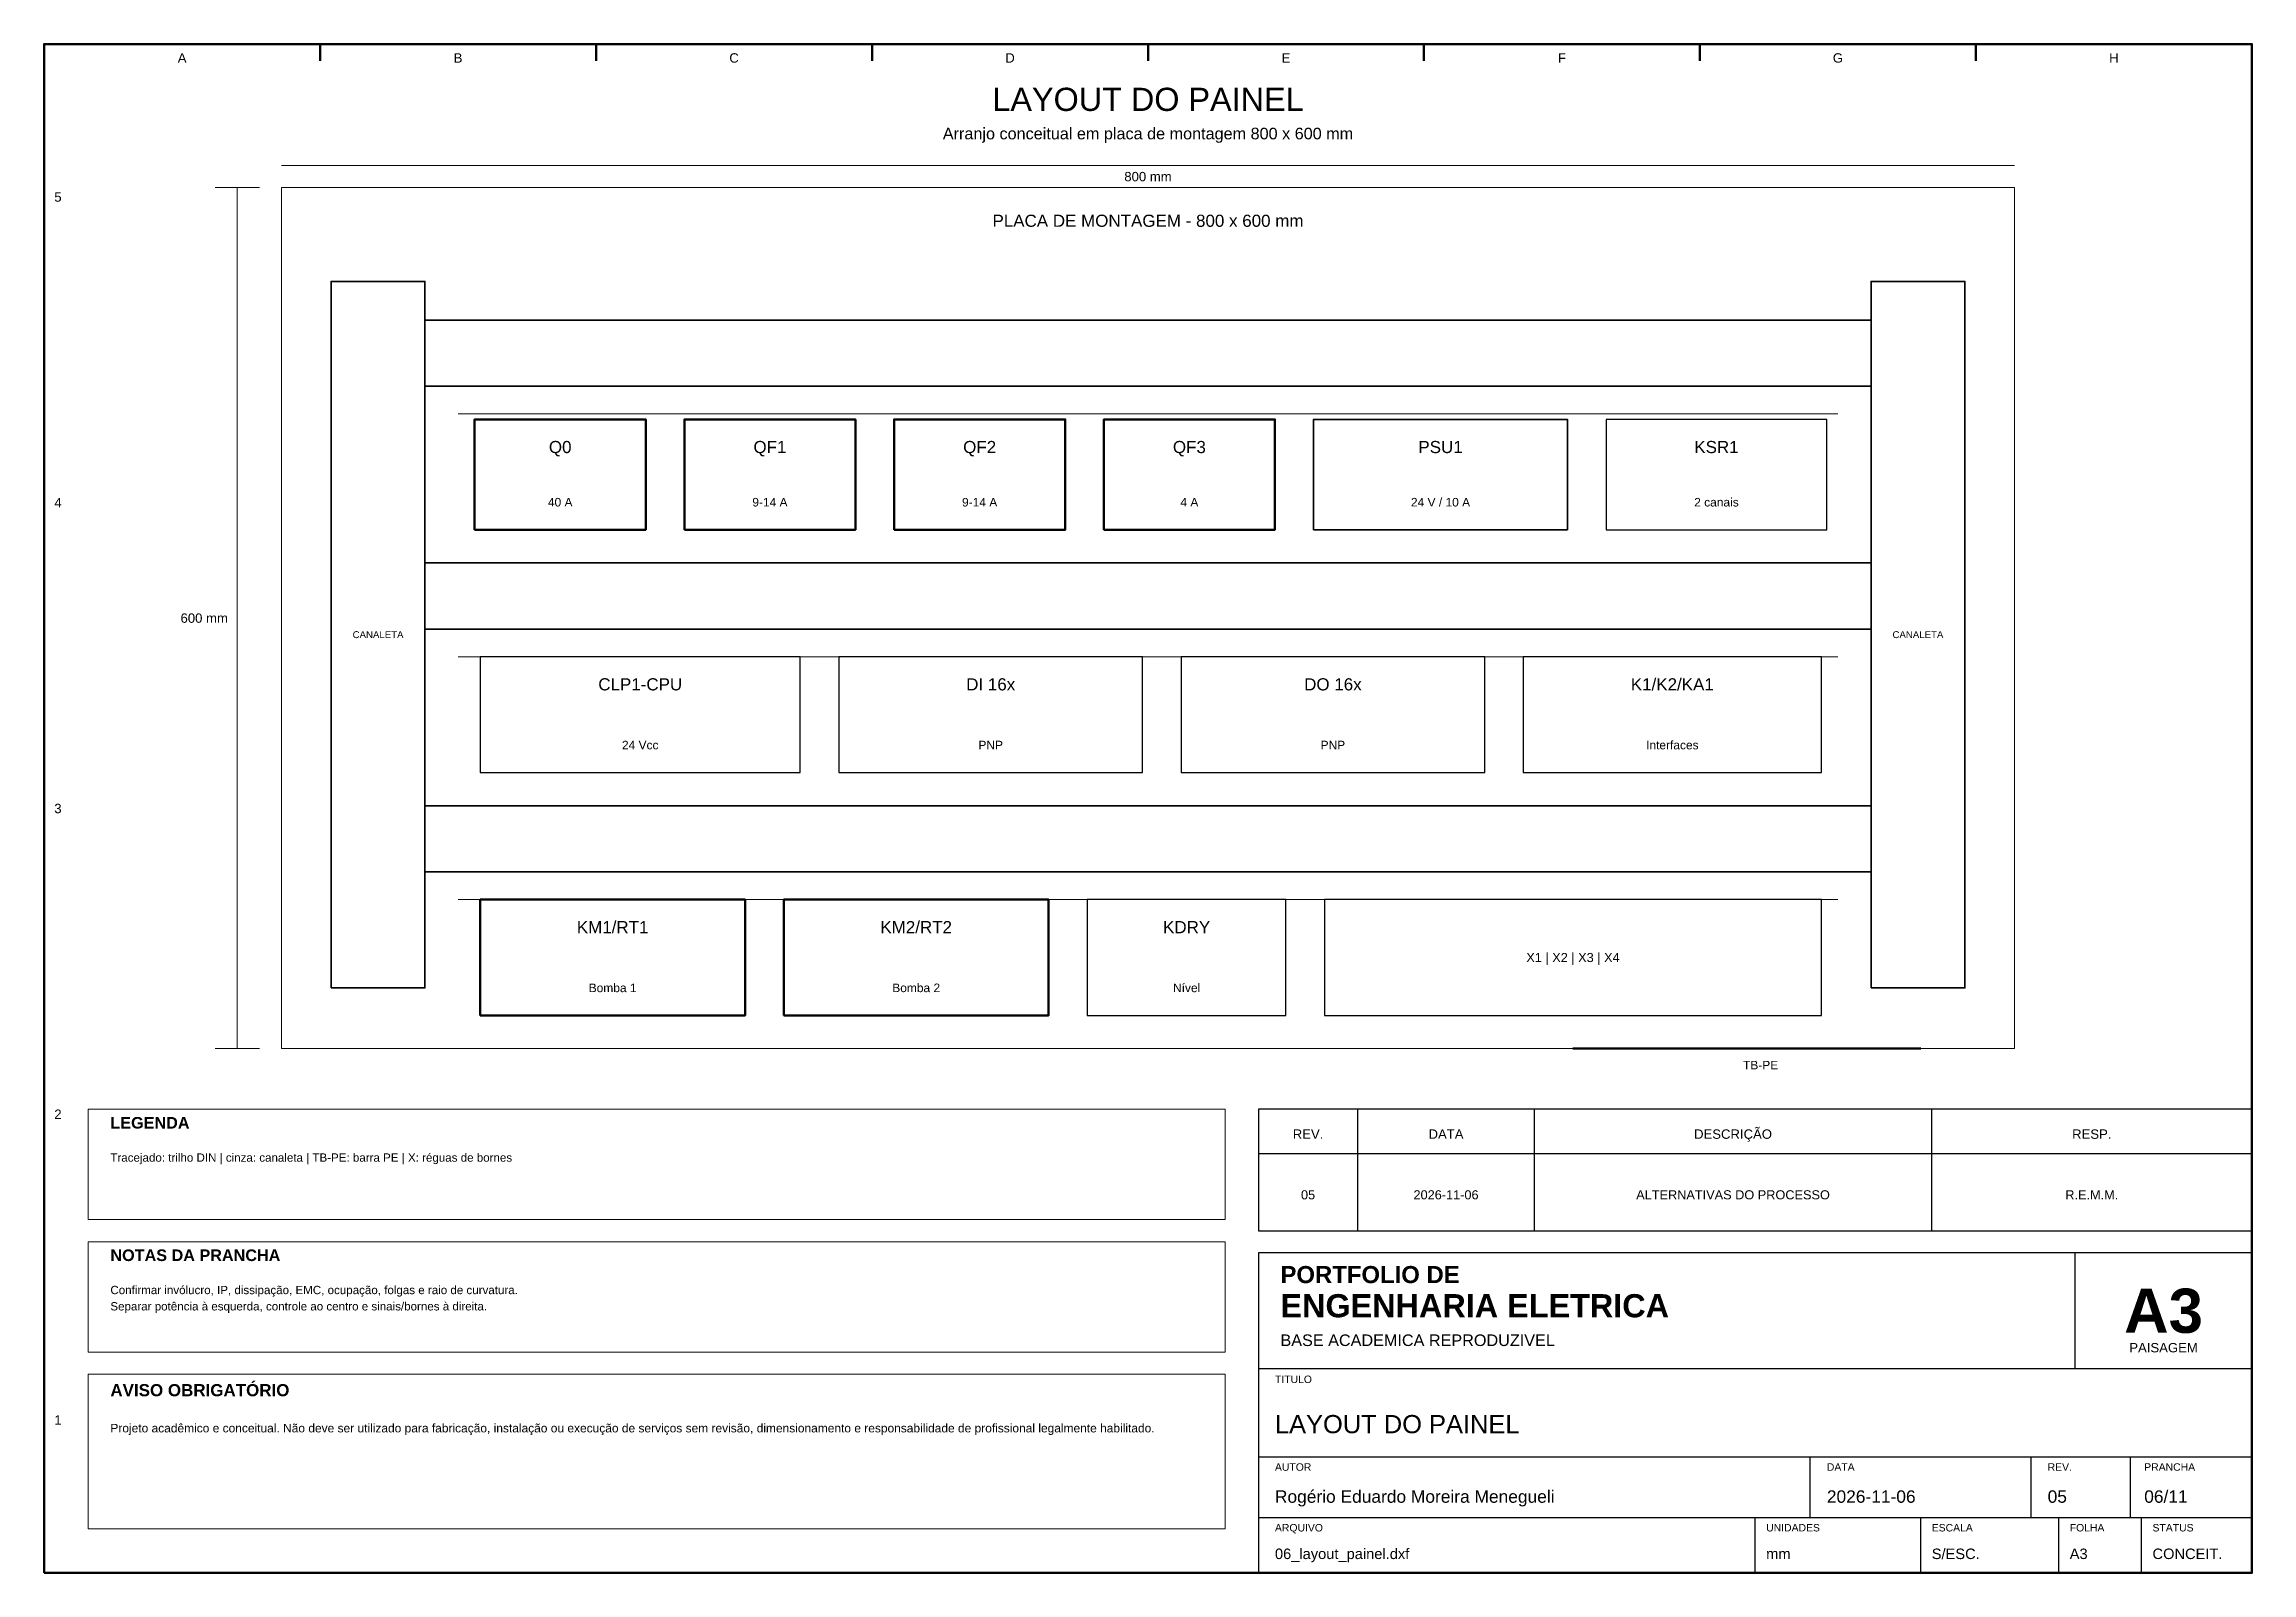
# Model space of a CAD drawing. Header units: millimetres. Extents: x 10 to 410, y 10 to 287.
import ezdxf
from ezdxf.enums import TextEntityAlignment as Align

# ---------------------------------------------------------------- set-up
doc = ezdxf.new("R2010")
doc.units = ezdxf.units.MM
for name, color, linetype, lineweight in [('00_MOLDURA', 7, 'CONTINUOUS', 50), ('01_CARIMBO', 7, 'CONTINUOUS', 25), ('02_TEXTO', 7, 'CONTINUOUS', 18), ('03_COTAS', 152, 'CONTINUOUS', 18), ('04_EQUIPAMENTOS', 32, 'CONTINUOUS', 35), ('05_POTENCIA', 12, 'CONTINUOUS', 50), ('06_COMANDO', 94, 'CONTINUOUS', 25), ('07_INSTRUMENTACAO', 202, 'CONTINUOUS', 25), ('09_BORNES', 145, 'CONTINUOUS', 25), ('10_ELETROCALHAS', 251, 'CONTINUOUS', 35), ('11_ARQUITETURA', 253, 'CONTINUOUS', 18), ('12_LEGENDA', 7, 'CONTINUOUS', 18), ('13_NOTAS', 7, 'CONTINUOUS', 18)]:
    doc.layers.add(name, color=color, linetype=linetype, lineweight=lineweight)
doc.styles.add('PORTFOLIO_TEXTO', font='arial.ttf')
doc.styles.add('PORTFOLIO_TITULO', font='arialbd.ttf', dxfattribs={"width": 0.92})

# ---------------------------------------------------------------- blocks, each defined once
blk = doc.blocks.new('CARIMBO_A3')
at = {"layer": '01_CARIMBO'}
for p, q in [((148, 37), (148, 58)), ((0, 37), (180, 37)), ((0, 21), (180, 21)), ((100, 10), (100, 21)), ((140, 10), (140, 21)), ((158, 10), (158, 21)), ((0, 10), (180, 10)), ((90, 0), (90, 10)), ((120, 0), (120, 10)), ((145, 0), (145, 10)), ((160, 0), (160, 10))]:
    blk.add_line(p, q, dxfattribs=at)
blk.add_lwpolyline([(0, 0), (180, 0), (180, 58), (0, 58)], close=True, dxfattribs=at)
at = {"layer": '01_CARIMBO', "style": 'PORTFOLIO_TEXTO'}
for s, p in [('TITULO', (3, 34.4)), ('AUTOR', (3, 18.5)), ('DATA', (103, 18.5)), ('REV.', (143, 18.5)), ('PRANCHA', (160.5, 18.5)), ('ARQUIVO', (3, 7.5)), ('UNIDADES', (92, 7.5)), ('ESCALA', (122, 7.5)), ('FOLHA', (147, 7.5)), ('STATUS', (162, 7.5))]:
    blk.add_text(s, height=1.35, dxfattribs=at).set_placement(p)
at = {"layer": '02_TEXTO'}
for s, height, style, p in [('PORTFOLIO DE', 3.1, 'PORTFOLIO_TITULO', (4, 52.5)), ('ENGENHARIA ELETRICA', 4.2, 'PORTFOLIO_TITULO', (4, 46.3)), ('BASE ACADEMICA REPRODUZIVEL', 2.1, 'PORTFOLIO_TEXTO', (4, 41.1))]:
    blk.add_text(s, height=height, dxfattribs=dict(at, style=style)).set_placement(p)
for s, height, style, p in [('A3', 8, 'PORTFOLIO_TITULO', (164, 47.5)), ('PAISAGEM', 1.7, 'PORTFOLIO_TEXTO', (164, 40.8))]:
    blk.add_text(s, height=height, dxfattribs=dict(at, style=style)).set_placement(p, align=Align.MIDDLE_CENTER)
at = {"layer": '02_TEXTO', "style": 'PORTFOLIO_TEXTO'}
for tag, p, height in [('TITULO', (3, 25.3), 3.3), ('AUTOR', (3, 12.7), 2.25), ('DATA', (103, 12.7), 2.25), ('REVISAO', (143, 12.7), 2.25), ('PRANCHA', (160.5, 12.7), 2.25), ('ARQUIVO', (3, 2.5), 1.9), ('UNIDADES', (92, 2.5), 1.9), ('ESCALA', (122, 2.5), 1.9), ('FOLHA', (147, 2.5), 1.9), ('STATUS', (162, 2.5), 1.9)]:
    blk.add_attdef(tag, p, '', height=height, dxfattribs=at)

msp = doc.modelspace()

# ---------------------------------------------------------------- linework, layer by layer
at = {"layer": '00_MOLDURA'}
for p, q in [((60, 287), (60, 284)), ((110, 287), (110, 284)), ((160, 287), (160, 284)), ((210, 287), (210, 284)), ((260, 287), (260, 284)), ((310, 287), (310, 284)), ((360, 287), (360, 284))]:
    msp.add_line(p, q, dxfattribs=at)
msp.add_lwpolyline([(10, 10), (410, 10), (410, 287), (10, 287)], close=True, dxfattribs=at)
at = {"layer": '01_CARIMBO'}
for p, q in [((248, 72), (248, 94)), ((280, 72), (280, 94)), ((352, 72), (352, 94)), ((230, 86), (410, 86))]:
    msp.add_line(p, q, dxfattribs=at)
msp.add_lwpolyline([(230, 72), (410, 72), (410, 94), (230, 94)], close=True, dxfattribs=at)
at = {"layer": '03_COTAS'}
for p, q in [((53, 265), (367, 265)), ((41, 261), (49, 261)), ((45, 105), (45, 261)), ((85, 220), (335, 220)), ((85, 176), (335, 176)), ((85, 132), (335, 132)), ((41, 105), (49, 105))]:
    msp.add_line(p, q, dxfattribs=at)
at = {"layer": '04_EQUIPAMENTOS'}
msp.add_lwpolyline([(240, 199), (286, 199), (286, 219), (240, 219)], close=True, dxfattribs=at)
at = {"layer": '05_POTENCIA'}
msp.add_line((287, 105), (350, 105), dxfattribs=at)
for points in [[(88, 199), (119, 199), (119, 219), (88, 219)], [(126, 199), (157, 199), (157, 219), (126, 219)], [(164, 199), (195, 199), (195, 219), (164, 219)], [(202, 199), (233, 199), (233, 219), (202, 219)], [(89, 111), (137, 111), (137, 132), (89, 132)], [(144, 111), (192, 111), (192, 132), (144, 132)]]:
    msp.add_lwpolyline(points, close=True, dxfattribs=at)
at = {"layer": '06_COMANDO'}
for points in [[(293, 199), (333, 199), (333, 219), (293, 219)], [(278, 155), (332, 155), (332, 176), (278, 176)], [(199, 111), (235, 111), (235, 132), (199, 132)]]:
    msp.add_lwpolyline(points, close=True, dxfattribs=at)
at = {"layer": '07_INSTRUMENTACAO'}
for points in [[(89, 155), (147, 155), (147, 176), (89, 176)], [(154, 155), (209, 155), (209, 176), (154, 176)], [(216, 155), (271, 155), (271, 176), (216, 176)]]:
    msp.add_lwpolyline(points, close=True, dxfattribs=at)
at = {"layer": '09_BORNES'}
msp.add_lwpolyline([(242, 111), (332, 111), (332, 132), (242, 132)], close=True, dxfattribs=at)
at = {"layer": '10_ELETROCALHAS'}
for points in [[(62, 116), (79, 116), (79, 244), (62, 244)], [(341, 116), (358, 116), (358, 244), (341, 244)], [(79, 225), (341, 225), (341, 237), (79, 237)], [(79, 181), (341, 181), (341, 193), (79, 193)], [(79, 137), (341, 137), (341, 149), (79, 149)]]:
    msp.add_lwpolyline(points, close=True, dxfattribs=at)
at = {"layer": '11_ARQUITETURA'}
msp.add_lwpolyline([(53, 105), (367, 105), (367, 261), (53, 261)], close=True, dxfattribs=at)
at = {"layer": '12_LEGENDA'}
msp.add_lwpolyline([(18, 74), (224, 74), (224, 94), (18, 94)], close=True, dxfattribs=at)
at = {"layer": '13_NOTAS'}
for points in [[(18, 50), (224, 50), (224, 70), (18, 70)], [(18, 18), (224, 18), (224, 46), (18, 46)]]:
    msp.add_lwpolyline(points, close=True, dxfattribs=at)

# ---------------------------------------------------------------- block references
at = {"layer": '01_CARIMBO'}
msp.add_blockref('CARIMBO_A3', (230, 10), dxfattribs=at).add_auto_attribs({'TITULO': 'LAYOUT DO PAINEL', 'AUTOR': 'Rogério Eduardo Moreira Menegueli', 'DATA': '2026-11-06', 'REVISAO': '05', 'PRANCHA': '06/11', 'ARQUIVO': '06_layout_painel.dxf', 'UNIDADES': 'mm', 'ESCALA': 'S/ESC.', 'FOLHA': 'A3', 'STATUS': 'CONCEIT.'})

# ---------------------------------------------------------------- texts
at = {"layer": '00_MOLDURA', "style": 'PORTFOLIO_TEXTO'}
for s, p in [('A', (35, 284.5)), ('B', (85, 284.5)), ('C', (135, 284.5)), ('D', (185, 284.5)), ('E', (235, 284.5)), ('F', (285, 284.5)), ('G', (335, 284.5)), ('H', (385, 284.5)), ('5', (12.5, 259.3)), ('4', (12.5, 203.9)), ('3', (12.5, 148.5)), ('2', (12.5, 93.1)), ('1', (12.5, 37.7))]:
    msp.add_text(s, height=1.7, dxfattribs=at).set_placement(p, align=Align.MIDDLE_CENTER)
at = {"layer": '01_CARIMBO', "style": 'PORTFOLIO_TEXTO'}
for s, p in [('REV.', (239, 89.5)), ('DATA', (264, 89.5)), ('DESCRIÇÃO', (316, 89.5)), ('RESP.', (381, 89.5))]:
    msp.add_text(s, height=1.7, dxfattribs=at).set_placement(p, align=Align.MIDDLE_CENTER)
at = {"layer": '02_TEXTO', "style": 'PORTFOLIO_TEXTO'}
for s, height, p in [('LAYOUT DO PAINEL', 4.2, (210, 277)), ('Arranjo conceitual em placa de montagem 800 x 600 mm', 2.1, (210, 270.8)), ('40 A', 1.55, (103.5, 204)), ('9-14 A', 1.55, (141.5, 204)), ('9-14 A', 1.55, (179.5, 204)), ('4 A', 1.55, (217.5, 204)), ('24 V / 10 A', 1.55, (263, 204)), ('2 canais', 1.55, (313, 204)), ('24 Vcc', 1.55, (118, 160)), ('PNP', 1.55, (181.5, 160)), ('PNP', 1.55, (243.5, 160)), ('Interfaces', 1.55, (305, 160)), ('Bomba 1', 1.55, (113, 116)), ('Bomba 2', 1.55, (168, 116)), ('Nível', 1.55, (217, 116)), ('05', 1.65, (239, 78.5)), ('2026-11-06', 1.65, (264, 78.5)), ('ALTERNATIVAS DO PROCESSO', 1.65, (316, 78.5)), ('R.E.M.M.', 1.65, (381, 78.5))]:
    msp.add_text(s, height=height, dxfattribs=at).set_placement(p, align=Align.MIDDLE_CENTER)
at = {"layer": '03_COTAS', "style": 'PORTFOLIO_TEXTO'}
for s, p in [('800 mm', (210, 263)), ('600 mm', (39, 183))]:
    msp.add_text(s, height=1.7, dxfattribs=at).set_placement(p, align=Align.MIDDLE_CENTER)
at = {"layer": '04_EQUIPAMENTOS', "style": 'PORTFOLIO_TEXTO'}
msp.add_text('PSU1', height=2.2, dxfattribs=at).set_placement((263, 214), align=Align.MIDDLE_CENTER)
at = {"layer": '05_POTENCIA', "style": 'PORTFOLIO_TEXTO'}
for s, height, p in [('Q0', 2.2, (103.5, 214)), ('QF1', 2.2, (141.5, 214)), ('QF2', 2.2, (179.5, 214)), ('QF3', 2.2, (217.5, 214)), ('KM1/RT1', 2.2, (113, 127)), ('KM2/RT2', 2.2, (168, 127)), ('TB-PE', 1.55, (321, 102))]:
    msp.add_text(s, height=height, dxfattribs=at).set_placement(p, align=Align.MIDDLE_CENTER)
at = {"layer": '06_COMANDO', "style": 'PORTFOLIO_TEXTO'}
for s, p in [('KSR1', (313, 214)), ('K1/K2/KA1', (305, 171)), ('KDRY', (217, 127))]:
    msp.add_text(s, height=2.2, dxfattribs=at).set_placement(p, align=Align.MIDDLE_CENTER)
at = {"layer": '07_INSTRUMENTACAO', "style": 'PORTFOLIO_TEXTO'}
for s, p in [('CLP1-CPU', (118, 171)), ('DI 16x', (181.5, 171)), ('DO 16x', (243.5, 171))]:
    msp.add_text(s, height=2.2, dxfattribs=at).set_placement(p, align=Align.MIDDLE_CENTER)
at = {"layer": '09_BORNES', "style": 'PORTFOLIO_TEXTO'}
msp.add_text('X1 | X2 | X3 | X4', height=1.65, dxfattribs=at).set_placement((287, 121.5), align=Align.MIDDLE_CENTER)
at = {"layer": '10_ELETROCALHAS', "style": 'PORTFOLIO_TEXTO'}
for p in [(70.5, 180), (349.5, 180)]:
    msp.add_text('CANALETA', height=1.25, dxfattribs=at).set_placement(p, align=Align.MIDDLE_CENTER)
at = {"layer": '11_ARQUITETURA', "style": 'PORTFOLIO_TEXTO'}
msp.add_text('PLACA DE MONTAGEM - 800 x 600 mm', height=2.2, dxfattribs=at).set_placement((210, 255), align=Align.MIDDLE_CENTER)
at = {"layer": '12_LEGENDA', "style": 'PORTFOLIO_TITULO'}
msp.add_text('LEGENDA', height=2.1, dxfattribs=at).set_placement((22, 90.5))
at = {"layer": '12_LEGENDA', "insert": (22, 86), "char_height": 1.5, "width": 198, "attachment_point": 1, "line_spacing_factor": 1.18, "style": 'PORTFOLIO_TEXTO'}
msp.add_mtext('Tracejado: trilho DIN | cinza: canaleta | TB-PE: barra PE | X: réguas de bornes', dxfattribs=at)
at = {"layer": '13_NOTAS', "style": 'PORTFOLIO_TITULO'}
for s, height, p in [('NOTAS DA PRANCHA', 2.1, (22, 66.5)), ('AVISO OBRIGATÓRIO', 2.2, (22, 42))]:
    msp.add_text(s, height=height, dxfattribs=at).set_placement(p)
at = {"layer": '13_NOTAS', "width": 198, "attachment_point": 1, "line_spacing_factor": 1.18, "style": 'PORTFOLIO_TEXTO'}
for s, insert, char_height in [('Confirmar invólucro, IP, dissipação, EMC, ocupação, folgas e raio de curvatura.\\PSeparar potência à esquerda, controle ao centro e sinais/bornes à direita.', (22, 62), 1.5), ('Projeto acadêmico e conceitual. Não deve ser utilizado para fabricação, instalação ou execução de serviços sem revisão, dimensionamento e responsabilidade de profissional legalmente habilitado.', (22, 37), 1.55)]:
    msp.add_mtext(s, dxfattribs=dict(at, insert=insert, char_height=char_height))

doc.saveas('drawing.dxf')
